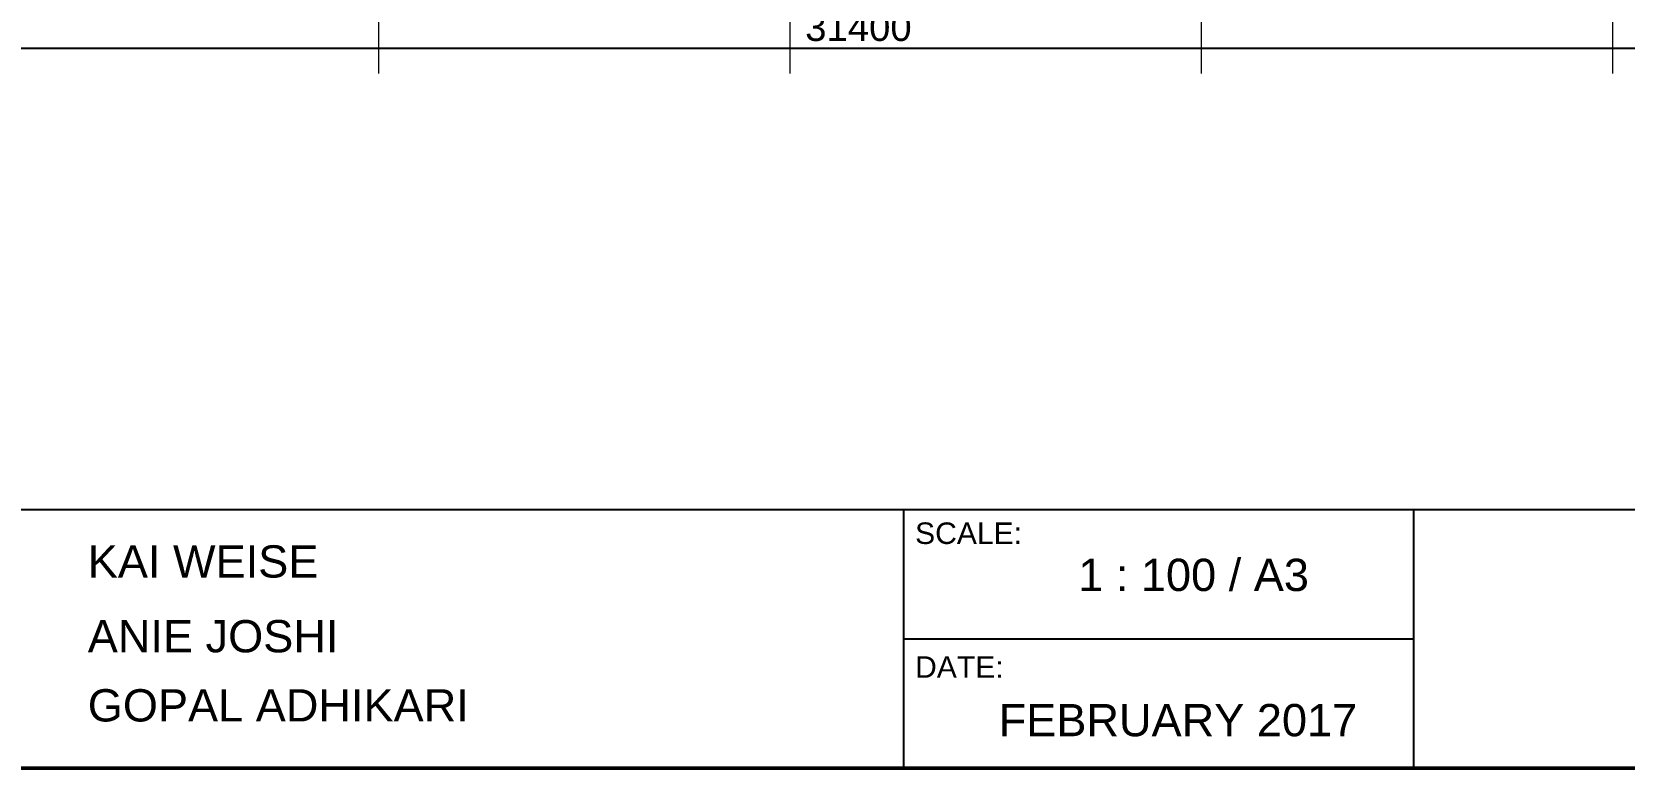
# Model space of a CAD drawing. Header units: inches. Extents: x 527934 to 2134587, y -408734 to 227304.
# Drawn here: x 1482373 to 1493986, y -129423 to -124049 of the extents above; entities that cross this region are included whole.
import ezdxf

# ---------------------------------------------------------------- set-up
doc = ezdxf.new("R2010")
doc.units = ezdxf.units.IN
doc.header["$MEASUREMENT"] = 0
doc.linetypes.add('CENTER', pattern=[2, 1.25, -0.25, 0.25, -0.25])
for name, color, linetype, lineweight in [('centre line', 1, 'CENTER', 9), ('dim', 253, 'Continuous', 9), ('TITLE THICK', 7, 'Continuous', 50), ('TITLE THIN', 7, 'Continuous', 25)]:
    doc.layers.add(name, color=color, linetype=linetype, lineweight=lineweight)
doc.styles.get("Standard").update_dxf_attribs({"font": 'arial.ttf'})
doc.dimstyles.new('dim 100', dxfattribs={"dimtxt": 200, "dimasz": 90, "dimexe": 150, "dimexo": 150, "dimgap": 50, "dimtad": 1, "dimdec": 0, "dimzin": 0, "dimdsep": 46, "dimtxsty": 'Standard', "dimblk": 'ARCHTICK', "dimcen": 100, "dimdle": 150, "dimazin": 0, "dimtfac": 1, "dimtdec": 0, "dimtix": 1, "dimtmove": 2, "dimatfit": 3, "dimfxl": 150, "dimfxlon": 1, "dimtolj": 1, "dimtzin": 0, "dimarcsym": 0})

# ---------------------------------------------------------------- blocks, each defined once
blk = doc.blocks.new('_ArchTick')
at = {"color": 0, "linetype": 'ByBlock', "const_width": 0.15}
blk.add_lwpolyline([(-0.5, -0.5), (0.5, 0.5)], dxfattribs=at)
blk = doc.blocks.new('*D3191')
at = {"layer": 'Defpoints', "color": 0, "ltscale": 400}
for p in [(1472701, -121969), (1504101, -121969), (1504101, -124169)]:
    blk.add_point(p, dxfattribs=at)
at = {"layer": 'dim', "color": 0, "lineweight": -2, "ltscale": 400}
for p, q in [((1472701, -124019), (1472701, -124319)), ((1504101, -124019), (1504101, -124319)), ((1472551, -124169), (1504251, -124169))]:
    blk.add_line(p, q, dxfattribs=at)
at = {"layer": 'dim', "color": 0, "lineweight": -2, "ltscale": 400, "xscale": 90, "yscale": 90, "zscale": 90, "rotation": 180}
blk.add_blockref('_ArchTick', (1472701, -124169), dxfattribs=at)
at = {"layer": 'dim', "color": 0, "lineweight": -2, "ltscale": 400, "xscale": 90, "yscale": 90, "zscale": 90}
blk.add_blockref('_ArchTick', (1504101, -124169), dxfattribs=at)
at = {"layer": 'dim', "color": 0, "ltscale": 400, "insert": (1488401, -124017), "char_height": 200, "attachment_point": 5}
blk.add_mtext('\\A1;31400', dxfattribs=at)

msp = doc.modelspace()

# ---------------------------------------------------------------- linework, layer by layer
at = {"layer": 'centre line', "ltscale": 1500}
for p, q in [((1484900.6, -103729), (1484900.6, -124569)), ((1487900.6, -103729), (1487900.6, -124569)), ((1490900.6, -103729), (1490900.6, -124569)), ((1493900.6, -103729), (1493900.6, -124569))]:
    msp.add_line(p, q, dxfattribs=at)
at = {"layer": 'TITLE THICK'}
msp.add_lwpolyline([(1467781, -101722.5), (1506781, -101722.5), (1506781, -129422.5), (1467781, -129422.5)], close=True, dxfattribs=at)
at = {"layer": 'TITLE THIN'}
for p, q in [((1506781, -127538.2), (1467781, -127538.2)), ((1488730.9, -127538.2), (1488730.9, -129422.5)), ((1492448.8, -127538.2), (1492448.8, -129422.5)), ((1492448.8, -128480.4), (1488730.9, -128480.4)), ((1468281, -129422.5), (1506781, -129422.5))]:
    msp.add_line(p, q, dxfattribs=at)

# ---------------------------------------------------------------- texts
at = {"layer": 'TITLE THIN', "attachment_point": 1}
for s, insert, char_height, width in [('{\\fArial|b0|i0|c0|p34;SCALE:}', (1488814.2, -127629.3), 157.025, 1609.504), ('KAI WEISE', (1482780.4, -127796.1), 235.54, 3886.107), ('1 : 100 / A3', (1490003.9, -127894.1), 235.537, 1999.11), ('ANIE JOSHI', (1482780.4, -128341.7), 235.54, 3886.107), ('{\\fArial|b0|i0|c0|p34;DATE:}', (1488814.2, -128605.5), 157.025, 1609.504), ('{\\fArial|b0|i0|c0|p34;GOPAL ADHIKARI}', (1482780.4, -128846.2), 235.537, 3886.107), ('FEBRUARY 2017', (1489424, -128954.2), 235.537, 3314.278)]:
    msp.add_mtext(s, dxfattribs=dict(at, insert=insert, char_height=char_height, width=width))

# ---------------------------------------------------------------- dimensions: what is measured, and where the dimension line sits
at = {"layer": 'dim', "ltscale": 400}
dim = msp.add_linear_dim(base=(1504100.6, -124169), p1=(1472700.6, -121969), p2=(1504100.6, -121969), dimstyle='dim 100', override={"dimpost": '\\X'}, dxfattribs=at)
dim.commit()
dim.dimension.update_dxf_attribs({"geometry": '*D3191', "text_midpoint": (1488400.6, -124016.8)})

doc.saveas('drawing.dxf')
